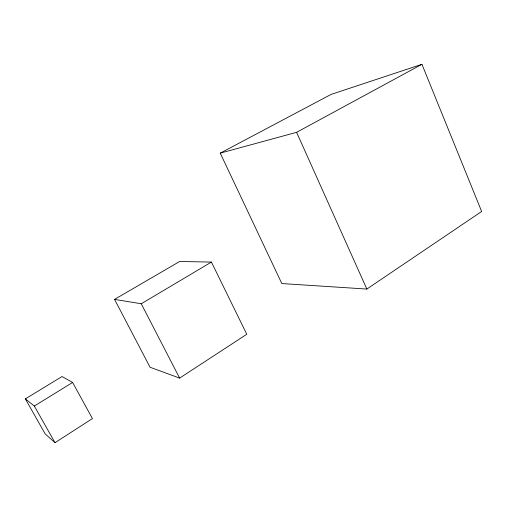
<?xml version="1.0" encoding="UTF-8"?>
<svg xmlns="http://www.w3.org/2000/svg" width="507" height="507" viewBox="0 0 507 507"><rect width="100%" height="100%" fill="white"/><g stroke="black" fill="none" stroke-linecap="round" stroke-linejoin="round"><path stroke-width="0.76" d="M366.859 289.06L481.65 211.482L421.944 64.313L331.096 94.41L220.247 153.146L281.835 283.559L366.859 289.06L296.608 132.327L220.247 153.146M179.636 378.108L246.776 334.259L211.425 262.068L179.643 261.485L114.557 299.39L150.066 367.252L179.636 378.108L141.263 303.763L114.557 299.39M55.003 442.687L92.439 418.592L72.615 382.462L62.038 376.549L25.35 398.882L45.155 433.884L55.003 442.687L34.324 406.044L25.35 398.882M34.324 406.044L72.615 382.462M141.263 303.763L211.425 262.068M296.608 132.327L421.944 64.313"/></g></svg>
